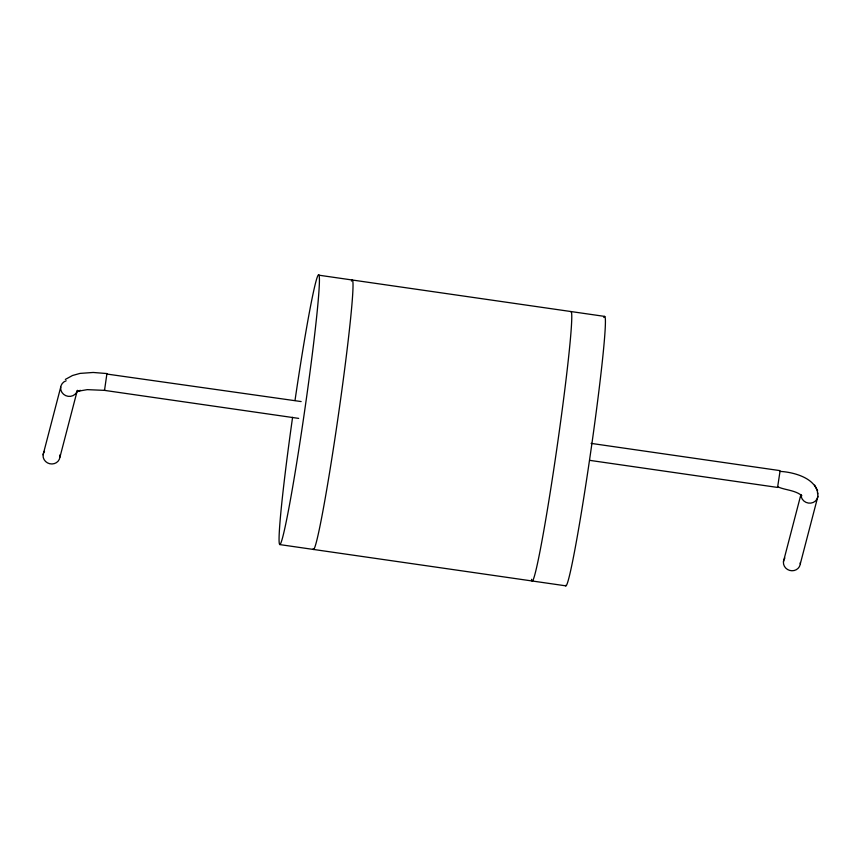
<?xml version="1.0" encoding="UTF-8"?>
<svg xmlns="http://www.w3.org/2000/svg" width="861" height="861" viewBox="0 0 861 861"><rect width="100%" height="100%" fill="white"/><g stroke="black" fill="none" stroke-linecap="round" stroke-linejoin="round"><path stroke-width="1.29" d="M104.461 389.57L104.482 390.377L298.681 418.392M777.515 486.637C783.94 490.027 795.284 489.963 801.871 495.742M779.711 471.387C792.185 471.903 815.507 477.392 817.832 493.622M43.104 454.737L60.711 387.159M59.936 457.169L77.199 390.894M783.467 561.512L800.73 495.236M800.289 563.933L817.896 496.366M106.732 374.029L301.135 401.56M65.339 379.432L72.496 375.504L80.008 373.405L93.182 372.469L106.936 373.556L104.525 390.367L87.273 389.646L77.899 391.26L80.364 390.367L77.382 391.604M318.699 275.165L604.745 316.417M591.109 443.383L779.98 470.623L780.001 471.43L777.569 487.434L589.989 460.398M279.728 544.582L565.774 585.835M814.646 485.12L817.616 490.652M570.66 311.757A136.113 5.51 -81.8 0 1 556.163 453.241A136.113 5.51 -81.8 0 1 531.571 579.302M603.798 317.483A136.113 5.51 -81.8 0 1 591.206 448.473A136.113 5.51 -81.8 0 1 565.451 585.34M295 400.505A136.113 5.51 -81.8 0 1 318.656 295.129A136.113 5.51 -81.8 0 1 285.4 525.608A136.113 5.51 -81.8 0 1 292.579 417.327M351.406 281.084A136.113 5.51 -81.8 0 1 338.814 412.075A136.113 5.51 -81.8 0 1 313.06 548.931M817.423 492.578A8.502 7.997 14.6 0 1 810.847 503.104A8.502 7.997 14.6 0 1 801.01 494.655M800.332 562.47A8.502 7.997 14.6 0 1 789.623 570.402A8.502 7.997 14.6 0 1 784.877 558.003M77.415 390.302A8.502 7.997 14.6 0 1 63.574 394.284A8.502 7.997 14.6 0 1 66.168 380.766M59.893 454.931A8.502 7.997 14.6 0 1 49.669 463.724A8.502 7.997 14.6 0 1 44.524 451.229"/></g></svg>
